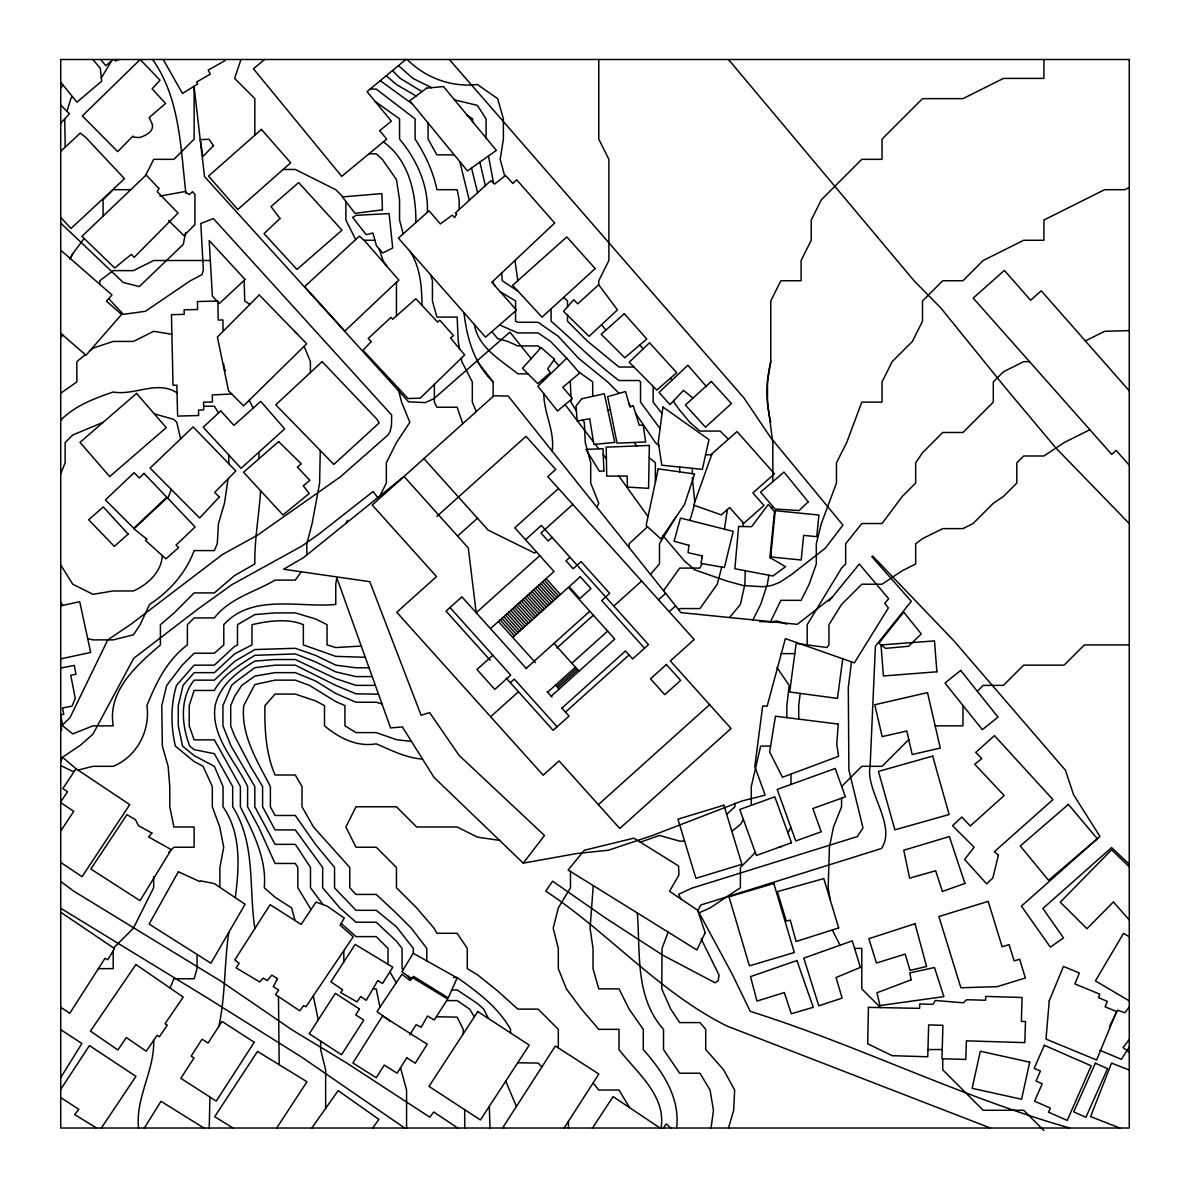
<?xml version="1.0" encoding="UTF-8"?>
<svg xmlns="http://www.w3.org/2000/svg" width="1190" height="1190" viewBox="0 0 1190 1190"><rect width="100%" height="100%" fill="white"/><g stroke="black" fill="none" stroke-linecap="round" stroke-linejoin="round"><path stroke-width="1.5" d="M745.267 570.709L744.895 584.216L740.403 604.446L729.544 617.521M228.049 478.841L224.479 503.296L218.469 523.526L217.279 543.756L214.364 550.583L194.134 550.583C185.952 572.881 169.292 591.653 149.553 604.446L140.152 624.691L133.429 634.806L113.199 639.878L92.969 639.878L87.688 638.554M228.792 463.698L228.837 455.041M209.901 1097.046L209.262 1128.016M320.244 450.489L319.634 483.051L312.107 523.526L306.827 543.756L306.827 554.942M552.145 451.114C555.076 431.33 543.77 413.079 543.845 393.741M770.644 556.95L775.226 510.674L818.928 515.032L816.757 536.675L803.637 535.381L801.182 559.999L770.644 556.95L770.763 558.021M772.236 509.022L772.518 506.122M800.171 693.413L798.728 705.611L798.728 719.117M162.301 555.596C161.557 571.899 147.575 584.692 133.429 590.969L113.199 590.969L92.969 594.331L72.739 584.216L60.735 565.012M851.49 661.863L848.291 687.478L848.886 770.019L862.988 827.913L857.336 836.57L691.732 888.216L678.597 894.3L680.992 899.015M260.58 490.697C259.123 515.211 254.407 539.397 254.824 563.986L234.594 575.514L214.364 592.918L194.134 592.918L173.904 613.162L160.412 624.691L160.412 644.921C136.508 665.567 107.398 690.602 113.199 725.841L92.969 725.841L72.739 733.903L62.624 725.841L60.839 714.833M218.856 1026.345C225.579 995.286 224.181 963.469 228.807 932.35M842.743 658.784L837.462 698.381L789.684 692.015L796.17 643.418L826.976 647.524L828.939 644.921L828.939 624.691L841.568 604.446L861.798 584.216L882.043 584.216L902.273 570.724L915.675 563.986L915.675 543.756L922.503 538.654L942.733 528.628L962.963 528.628L973.078 523.526L993.308 503.296L1003.438 496.453L1016.825 483.051L1016.825 462.821L1023.668 455.993L1043.898 455.993L1064.128 442.591L1089.861 429.724M711.07 1128.016L713.45 1110.27L710.058 1090.04L699.943 1073.216L679.713 1073.216L663.514 1049.565L663.514 1029.335C634.672 997.056 640.518 952.58 637.319 912.968M724.472 529.178L727.358 509.528M1043.898 59.5L1043.898 78.406L1003.438 78.406L962.963 98.636L922.503 98.636L882.043 139.111L882.043 159.341L861.798 159.341L821.338 199.801L811.223 220.031L811.223 240.276L801.108 260.506L801.108 280.736L780.878 280.736L770.763 300.966L770.763 361.656L767.476 381.901L767.476 402.131L772.816 442.591L772.816 481.653M768.889 575.216L767.386 584.216L760.648 604.446L752.928 619.871M336.844 577.804L335.759 584.216L335.759 604.446C299.151 607.926 251.953 593.289 223.794 624.691L223.794 644.921L214.364 653.236L194.134 653.236L182.219 665.151L166.749 685.38L161.766 705.611L162.346 746.085L168.132 766.315L169.783 786.545L169.783 806.775L173.904 827.005L194.134 827.005L194.134 847.235L173.904 847.235L168.846 852.308M235.278 897.677C239.264 867.272 241.451 833.416 223.036 806.775L223.036 786.545L214.364 766.315L194.134 755.605L182.561 746.085L178.277 725.841L178.277 705.611L183.037 685.38L194.134 672.648L214.364 672.648L234.594 653.905L251.953 644.921L251.953 624.691C267.899 621.031 287.623 618.027 303.361 624.691L303.361 644.921L335.759 656.359L365.3 657.297M185.67 232.526L183.26 244.381L139.275 286.582L123.269 282.506L60.735 223.08M721.765 567.08L717.258 584.216L699.943 608.566L679.713 608.566L678.791 609.845M514.972 260.506L517.843 280.647M689.947 520.461L694.306 505.319M728.503 1128.016L733.665 1110.27L734.647 1090.04L723.594 1069.795L705.715 1049.565L705.715 1029.335L699.943 1022.597L679.713 1022.597L670.744 1009.105L661.759 988.875L662.042 948.4L668.126 932.112M64.751 118.628L65.197 147.158M66.982 111.325L70.865 98.636L72.486 96.673M240.975 59.5L234.594 78.406L254.824 98.636L254.824 135.214M167.835 498.283L171.33 489.507M60.735 473.739L65.138 462.821L65.138 442.591L72.739 434.99L103.128 422.346M170.111 988.072L173.904 978.76L194.134 978.76L197.049 968.645L197.049 954.439M60.735 761.57L62.535 757.227L80.593 745.089L92.969 734.141L133.711 658.308L198.165 608.908L231.991 584.617L301.814 546.091L318.652 534.265L373.095 491.515L377.825 497.643M770.451 621.894L780.878 600.34L801.108 600.34L809.17 584.216L816.31 563.986L816.31 543.756L821.338 523.526L836.466 483.051L836.466 462.821L846.685 442.591L861.798 402.131L882.043 402.131L882.043 381.901L892.158 361.656L912.388 341.426L922.503 321.196L922.503 300.966L942.733 280.736L962.963 280.736L983.193 260.506L1023.668 240.276L1043.898 240.276L1043.898 220.031L1104.588 189.686L1124.833 189.686L1129.265 187.47M1109.496 1026.628L1117.559 1010.206L1124.862 1012.735L1129.265 1006.963M70.299 258.542L72.739 253.663L84.193 238.491M145.552 175.57L153.659 159.341L173.904 159.341L194.134 139.111L194.134 86.216M345.948 523.362L347.48 520.313M379.878 495.977L386.334 483.051L386.334 462.821L396.448 442.591L409.851 422.361L401.565 402.131L397.921 387.687M596.845 507.148L598.778 503.296L590.716 483.051L590.716 462.821L585.287 442.591L584.32 422.361L582.654 420.04M781.265 846.447L779.078 847.235M787.973 833.03L790.844 827.303M69.942 259.227L72.739 253.663M675.727 517.338L659.483 543.756L659.483 563.986L650.454 574.324M101.314 77.93L111.652 60.764M743.423 819.553L740.403 824.447L731.88 831.379M409.791 1034.884L416.098 1024.709L421.275 1027.163L427.478 1016.022L434.276 1020.009L447.708 999.02L412.781 977.808L410.014 980.456L401.952 974.253L377.007 1011.559L390.692 1021.392M60.735 1077.575L81.902 1043.481L60.735 1029.707M144.377 1128.016L160.977 1101.3L203.936 1128.016M1129.265 1047.007L1121.352 1059.323L1099.887 1050.309M564.12 1128.016L598.853 1074.034L555.358 1046.01L502.879 1127.495L503.682 1128.016M663.499 1128.016L666.162 1123.895L670.937 1128.016M276.69 1128.016L306.99 1081.74L257.516 1051.425L214.721 1116.666L232.957 1128.016M60.735 1089.341L89.443 1045.579L135.928 1076.355L101.373 1128.016M592.471 1128.016L613.118 1096.63L660.034 1128.016M62.535 757.227L75.981 768.725L62.862 788.598L67.518 791.722L60.735 801.926M60.735 830.962L73.765 811.327L60.735 802.655M311.78 1128.016L338.168 1090.62L378.866 1119.359L372.753 1128.016M301.1 571.988L295.299 580.11L275.054 580.11C254.72 592.189 229.804 597.93 214.364 617.937L194.134 617.937L187.38 624.691L187.38 644.921C166.793 660.316 156.188 682.822 146.92 705.611C150.476 730.586 136.865 756.632 113.199 766.315L92.969 766.315L78.019 770.094M663.529 590.731L679.713 568.091L699.943 568.091L701.996 563.569M1129.265 1039.45L1123.048 1047.557L1129.265 1052.317M336.77 577.611L390.573 727.923L402.369 726.912L433.993 777.353L523.243 863.122L544.499 835.469L459.028 755.323L429.635 712.587L421.096 715.25L369.807 581.687L283.637 569.236L303.614 557.545L404.035 476.476L468.31 548.01L476.193 612.746L539.784 555.611M60.735 88.06L63.04 85.1M829.043 601.054L859.314 564.06L888.632 598.689L884.78 603.375L888.394 607.912L854.375 662.875L785.37 638.614L767.134 706.235L762.671 705.938L754.817 766.509L765.125 795.158L742.144 800.93L652.358 835.544L608.492 850.195L576.853 853.513L523.243 863.122M60.735 251.536L61.389 250.778L111.979 294.927L106.475 301.204L121.618 314.398L86.007 355.26L60.735 333.26M60.735 123.18L69.451 113.823L60.735 105.032M112.098 190.787L103.084 199.801L103.084 216.119M60.735 337.305L62.906 335.134M113.63 947.984L133.429 928.17L153.659 887.71L153.659 876.673M647.524 526.768L629.123 543.756L629.123 547.608M755.353 852.531L740.403 867.48L740.403 887.71L710.058 907.94L698.56 913.042M841.672 786.441L861.798 766.315L882.043 766.315L908.773 739.57M962.963 705.611L962.963 725.841L935.176 725.841M977.332 691.256L983.193 685.38L1003.438 685.38L1023.668 665.151L1064.128 665.151L1084.358 644.921L1129.265 644.921M60.735 726.703L69.927 717.793L107.784 639.878L131.108 624.125L222.589 554.421L257.516 535.173L340.176 477.012L387.643 435.317L390.008 431.806L391.51 425.485L391.674 415.042L213.382 218.573L200.812 223.512L203.371 270.338L201.839 274.682L189.82 281.093L145.448 311.274L123.314 314.368L108.707 298.66M60.735 151.309L80.28 133.102L85.576 137.252L124.504 178.708L70.998 228.495L60.735 217.472M726.673 814.317L734.885 806.775L734.885 803.101M598.704 284.767L577.715 303.852L573.848 299.657L563.495 311.363L589.065 336.339L617.432 309.891L598.704 284.767L598.778 280.736L608.893 260.506L608.893 159.341L598.778 139.111L598.778 59.5M436.909 516.371L525.98 436.328L555.745 469.44L547.787 476.595L694.187 639.521L670.342 660.941L731.047 728.503L619.782 828.493L559.077 760.931L543.176 775.211L396.776 612.285L436.522 576.57L372.247 505.036L493.835 395.779L508.175 396.017L681.007 612.642L797.27 624.334L832.241 597.142M457.6 536.08L477.473 518.23M558.497 488.51L514.794 527.795L554.064 571.497L490.488 628.632M525.504 539.71L541.39 525.43L648.52 644.653L632.619 658.933L625.479 650.99L561.903 708.11M572.792 504.411L540.989 532.971L548.129 540.914L552.115 537.345M536.214 551.639L534.622 553.067L488.183 530.145L423.908 458.611M569.965 557.218L565.994 560.788L573.134 568.746L581.077 561.591L609.652 593.394L601.694 600.534L644.549 648.223M492.839 655.244L476.952 669.524L494.802 689.397L510.703 675.117L449.998 607.554M512.712 637.394L568.344 587.399L614.769 639.06L551.193 696.195M510.302 682.658L514.273 679.088L557.113 726.778M526.188 668.378L589.779 611.244M556.816 648.044L593.646 614.947M490.637 716.737L518.453 691.747M613.832 606.037L641.648 581.047M571.869 663.246L607.629 631.116M547.608 692.223L575.439 667.218M556.756 686.407L576.629 668.542M557.946 687.731L577.819 669.881M658.486 599.79L665.627 593.364M669.197 611.705L675.652 605.903M565.473 712.096L629.049 654.961M598.362 804.648L709.627 704.659M60.735 420.204C74.896 405.671 94.427 398.442 113.199 392.016C134.827 395.883 156.976 379.803 177.042 392.849M113.124 59.5L105.806 65.733L100.748 59.5M85.264 354.62L76.844 361.656L76.844 381.901L60.735 393.206M90.083 350.589L92.969 348.179L113.199 341.426L133.429 341.426L153.659 331.311L171.881 334.271M264.567 59.5L253.411 68.767L341.723 176.373L386.69 139.141L379.744 130.692L391.317 121.127L367.055 91.615L405.864 59.5M118.732 59.5L115.653 61.062L114.24 59.5M1085.354 340.935L1104.588 331.311L1129.265 330.597M640.339 842.178L659.483 835.439L679.713 841.152L684.622 841.152M74.494 770.971L72.739 771.418L60.735 765.557M60.735 605.829L79.73 601.723L90.678 652.432L60.735 658.873M60.735 714.848L63.769 714.268L62.535 707.946L72.025 706.131L75.267 698.426L70.76 675.265L75.981 674.239L74.271 665.433L60.735 668.036M60.735 730.229L61.716 730.035L60.735 724.993M159.832 196.127L185 191.545L189.269 194.595L192.512 191.664L194.922 194.387L194.922 224.627L183.929 235.679L168.593 220.492M370.075 89.101L376.219 89.101L415.102 118.881L415.102 139.111C425.202 154.536 433.22 171.553 436.923 189.686L457.153 189.686L459.162 199.801L459.162 209.514M375.207 101.522L399.557 118.881L399.557 139.111C416.589 159.386 428.519 185.447 427.389 212.311M368.974 153.808L376.219 153.808L382.302 159.341L396.448 179.571L399.557 199.801L399.557 220.031L403.202 233.85M454.223 154.849L436.923 154.849L428.073 139.111L428.073 123.001M283.161 169.456L295.299 169.456L335.759 189.686L342.943 196.871M113.303 189.686L130.766 189.686M363.947 240.276L374.924 240.276M210.333 260.506L153.659 260.506L133.429 270.621L113.199 270.621L99.796 280.736L99.796 284.291M518.2 291.386L502.299 280.736L501.615 273.06M294.584 331.311L296.905 333.691M1029.543 361.656L1023.668 361.656L1003.438 371.786L993.308 381.901L993.308 402.131L962.963 432.476L942.733 432.476L922.503 452.706L915.675 462.821L915.675 483.051L902.273 496.453L882.043 523.526L861.798 523.526L845.673 543.756L845.673 563.986L841.568 568.091L807.192 624.691L807.192 644.891M633.987 367.041L619.008 367.041L587.726 341.426L567.496 321.196L567.496 315.276M527.988 373.839L517.843 373.839C501.064 360.198 478.202 347.852 474.379 324.498M203.639 406.236L214.364 406.236L218.573 412.945M607.748 409.732L610.306 409.732M705.596 454.759L711.65 454.759M361.269 646.051L335.759 647.568L327.057 644.921L327.057 624.691L315.529 618.919L295.299 612.895L275.054 612.895L254.824 614.576L237.479 624.691L237.479 644.921L234.594 646.408L214.364 665.151L194.134 665.151L176.507 685.38C170.468 705.268 170.825 725.9 175.332 746.085L194.134 761.555L203.133 766.315L212.311 786.545L212.311 806.775L219.733 827.005L223.72 847.235L219.882 867.48L219.882 887.323M780.878 653.622L794.801 653.622M369.049 667.798L355.988 667.798L335.759 665.151L315.529 655.363L295.299 648.297L254.824 649.547L234.594 661.402L214.364 680.144L194.134 680.144C179.541 698.307 181.564 725.379 189.79 746.085L194.134 749.655L214.364 753.687L232.675 786.545L232.675 806.775C255.954 843.323 248.606 887.502 254.824 928.17L255.091 928.17M372.202 676.589L355.988 676.589L335.759 671.889L315.529 661.893L295.299 653.92L254.824 655.333C239.934 664.674 222.872 674.685 214.364 690.453L194.134 690.453L189.21 705.611L189.21 725.841L194.134 739.868L214.364 739.868L240.38 786.545L240.38 806.775C252.756 831.929 267.036 858.764 264.254 887.71L275.054 897.245L291.624 907.94L295.075 920.554M375.356 685.38L355.988 685.38L335.759 678.642L295.299 659.528L275.054 659.528L254.824 661.105C237.524 671.829 220.076 684.652 215.152 705.611C210.571 736.625 235.204 760.425 247.609 786.545L247.609 806.775L258.572 827.005L275.054 863.449L295.299 863.449L297.812 867.48L297.812 887.71L311.036 909.562M770.614 746.085L760.648 746.085L751.277 786.545L751.277 805.318M499.622 840.408L477.383 837.12L457.153 827.005L416.693 827.005L396.448 806.775L355.988 806.775L345.874 827.005L355.988 847.235L376.219 847.235L396.448 867.48L396.448 887.71L416.693 907.94L433.993 928.17L436.923 933.287L457.153 933.287L467.268 948.4L467.268 968.645L477.383 974.729L497.613 990.928L517.843 1009.105L538.088 1009.105L558.318 1029.335L558.318 1047.914M854.584 948.4L861.798 948.4L861.798 988.875L880.526 1007.603M98.398 968.645L113.199 968.645L113.199 950.81M453.479 977.496L457.153 977.496C477.502 992.043 498.075 1007.052 510.51 1029.335L510.51 1032.89M372.916 988.875L376.219 988.875L379.937 1007.171M451.769 989.946L457.153 989.946L477.383 1003.482L483.705 1009.105L488.391 1018.462M446.711 1000.582L457.153 1000.582L469.604 1009.105L474.349 1016.81M927.962 1049.565L942.212 1049.565M759.503 621.552L771.358 621.924L776.758 620.972L786.902 624.125M411.472 741.415L396.448 739.674L376.219 732.609L355.988 732.609L344.936 725.841L344.936 705.611L335.759 701.564L309.445 685.38L295.299 680.144L275.054 680.144L254.824 684.533L243.772 705.611C240.559 735.078 257.546 761.377 270.383 786.545L270.383 806.775L275.054 815.462L295.299 815.462L315.529 844.365L334.554 867.48L334.554 887.71L335.759 889.168L355.988 910.305L376.219 910.305L396.448 926.802L413.302 948.4L413.302 953.324M378.509 694.216L355.988 693.815L335.759 685.38L295.299 665.151L275.054 665.151L254.824 667.679L234.594 682.599L231.604 685.38L222.932 705.611L222.932 725.841L231.098 746.085L254.824 786.545L254.824 806.775L275.054 844.365L295.299 844.365L297.307 847.235L310.486 867.48L310.486 887.71L323.026 904.608M422.584 759.146C405.686 757.822 391.332 750.25 376.219 743.839C356.866 747.201 338.986 737.904 324.498 725.841L324.498 705.611L315.529 700.865L295.299 694.082L275.054 694.082L264.939 705.611C264.522 728.979 265.742 753.27 275.054 775.017L295.299 775.017L302.022 786.545L302.022 806.775L313.505 827.005L349.771 867.48L349.771 887.71L355.988 894.434L376.219 894.434L396.448 913.31L411.309 928.17L426.808 948.4L426.808 961.282M154.269 413.822L173.904 419.43L176.819 422.361L180.642 438.872M381.99 703.93L376.219 702.249L355.988 702.249L335.759 693.472L315.529 680.963L295.299 672.648L275.054 672.648L254.824 676.098L241.749 685.38L234.594 696.433L230.711 705.611L230.711 725.841L234.594 735.97L250.48 766.315L262.603 786.545L262.603 806.775L275.054 829.891L295.299 829.891L322.668 867.48L322.668 887.71L339.819 907.94L355.988 922.22L376.219 922.22L396.448 941.171L402.071 948.4L402.071 968.645L403.053 969.895M1069.557 1128.016L1063.384 1126.201C956.418 1094.919 856.384 1044.79 750.25 1011.351L732.311 974.327L697.89 910.514L700.851 905.025L881.448 848.515C897.067 825.414 865.145 790.651 870.128 766.315L875.394 646.185L911.272 601.292L871.809 556.637L872.716 556.042L953.8 640.726L1065.437 770.227L1073.618 794.846L1099.962 836.451L1021.407 906.125L1050.339 947.106L1063.533 937.928L1042.916 908.491L1111.594 847.607L1129.265 864.238M1129.265 1070.003L1111.549 1063.086L1090.605 1116.592L1119.775 1128.016M990.348 1128.016L726.926 1026.018C658.933 992.163 608.73 932.677 545.749 891.146L552.621 881.195L606.007 918.368L662.592 955.079L715.071 982.791L718.195 980.739L719.072 975.116L701.103 938.791M454.402 99.811L477.383 105.389L486.07 118.881L486.07 138.204M499.562 324.93L517.843 332.917L538.088 332.917L550.539 341.426L566.693 358.235M431.658 87.688L412.885 78.406L398.486 65.599M422.004 91.585L400.256 78.406L392.462 70.597M416.143 95.974L396.448 84.564L386.229 75.744M1129.265 1000.879L1095.425 980.887L1123.524 933.347L1129.265 936.753M500.142 291.684L515.567 300.966L515.567 309.043M96.643 1128.016L74.672 1114.614L78.867 1109.392L60.735 1097.552M457.734 1128.016L433.755 1112.01L429.843 1117.217L346.781 1063.042L292.324 1030.049L220.016 980.575L73.765 891.191L60.735 881.478M60.735 908.268L208.473 998.633L301.65 1057.122L404.674 1128.016M467.135 115.281L472.638 118.881L472.638 121.975M75.981 768.725L129.755 804.648L82.065 876.688L60.735 862.452M60.735 1007.261L69.734 1013.33L105.017 958.322L107.784 959.661L114.538 948.609L60.735 912.239M244.173 280.379L244.709 300.966L249.826 304.417M578.563 371.786L592.694 381.901L592.694 396.329M380.264 80.682L412.573 104.155M436.373 1016.736L457.153 1017.167L463.237 1029.335L463.237 1033.857M692.982 398.1L683.506 390.35L669.985 404.615L659.037 392.403L687.894 365.226L706.577 386.795M649.145 457.615L655.363 462.821L655.363 482.188M407.203 59.5C425.589 77.915 451.412 87.495 477.383 84.49L497.613 98.636L503.385 118.881L503.385 139.111L500.187 159.341L504.724 176.06M341.173 923.395L355.988 936.604L376.219 936.604L388.014 948.4L388.014 964.302M540.587 348.149L538.088 345.918L517.843 345.918L507.728 341.426L497.613 338.555L491.901 331.608M553.886 360.005L558.884 365.821M383.344 141.922C408.884 159.802 416.158 193.39 415.89 222.56M658.844 445.685L655.452 442.591L635.624 413.406M563.629 297.411L567.496 300.966L567.496 306.827M1129.265 866.811L1111.594 849.809L1060.26 902.169L1086.976 928.721L1113.409 901.931L1129.265 919.959M670.327 378.286L672.127 380.071M728.369 439.244L720.173 431.063L699.943 431.063L689.828 422.361L679.713 410.193L673.942 402.131L673.942 400.435M619.112 393.369L607.629 381.901L578.548 358.279L558.318 336.368L538.088 322.282L517.843 322.282L515.567 321.196L515.567 310.977M1043.898 1130.5L1023.668 1110.27L983.193 1110.27L942.733 1069.795L942.733 1058.758M541.911 1066.88L538.088 1063.057L517.71 1062.789M1129.265 523.615L1055.932 448.02L1005.877 388.342L940.874 308.002L914.203 280.929L728.488 59.5M546.121 578.638L560.401 594.539M544.351 580.229L558.631 596.13M542.581 581.821L556.875 597.722M540.825 583.412L555.105 599.299M539.055 584.989L553.335 600.89M537.285 586.581L551.565 602.482M535.515 588.172L549.81 604.059M533.76 589.749L548.04 605.651M531.99 591.341L546.269 607.242M530.219 592.932L544.499 608.819M528.464 594.509L542.744 610.411M526.694 596.101L540.974 612.002M524.924 597.692L539.204 613.579M523.154 599.269L537.449 615.171M521.399 600.861L535.678 616.762M519.628 602.452L533.908 618.339M554.005 643.374L579.009 671.205M517.858 604.044L532.138 619.931M516.088 605.621L530.383 621.522M514.333 607.212L528.613 623.114M512.563 608.804L526.843 624.691M510.793 610.381L525.073 626.282M509.022 611.972L523.317 627.874M507.267 613.564L521.547 629.451M505.497 615.141L519.777 631.042M503.727 616.732L518.007 632.634M501.957 618.324L516.252 634.211M500.202 619.901L514.482 635.802M498.431 621.492L535.336 662.562M555.566 685.083L559.136 689.055M526.53 668.75L461.913 596.845L446.027 611.125L490.221 660.316M547.058 691.598L551.967 697.057M561.784 707.99L569.043 716.068L553.142 730.348L506.181 678.077M1129.265 465.245L1116.131 450.415L1111.713 454.372L973.197 298.08L1004.375 270.413L1030.614 300.252L1041.25 290.806L1129.265 390.841M639.803 344.996L643.195 348.863M449.359 59.5L744.077 398.129L770.882 437.89L842.951 525.102L825.369 548.144L791.35 574.666L780.045 582.163L771.938 585.406L763.325 586.744L743.452 585.569L726.569 580.973L694.648 569.802L684.25 560.713L663.068 535.827M662.057 413.57L653.161 402.131L653.161 386.408M660.063 428.579L640.532 402.131L640.532 381.901L639.238 380.532L619.008 380.532C594.836 362.414 573.714 340.816 551.089 321.196L551.089 308.864M92.939 59.5L100.317 68.38L101.656 81.173L76.963 102.162L60.735 82.288M60.735 602.199L62.624 605.413M531.171 358.621L509.9 332.099L433.874 398.724L425.217 402.607L408.512 401.804L204.487 176.537L194.134 86.944M601.56 324.692L605.874 330.106M249.231 400.271L253.158 408.14M593.126 1082.945L598.778 1090.04L619.008 1090.04L629.436 1107.369M777.025 667.605L789.193 685.38L786.828 705.611L786.828 717.63M493.136 396.419L493.136 381.901C473.932 363.515 466.971 338.094 463.936 312.613M407.739 975.919L410.728 979.757M477.324 361.507L493.136 381.901M593.468 441.906L577.492 420.992M595.312 444.316L598.644 448.66M603.077 454.461L606.424 458.819M570.278 380.993L570.947 396.791M544.797 377.528L545.66 378.673M565.146 404.57L577.12 420.501M634.211 442.591L636.71 445.938M618.874 476.074L648.029 516.594M542.298 379.729L543.235 381.038M629.123 403.96L630.953 406.623M387.003 266.456L383.061 260.506L379.119 248.829M576.391 410.833L570.947 402.131L570.947 399.662M492.511 281.658L495.189 286.106M389.889 971.843L396.255 982.761M224.27 59.5L224.955 60.66L208.205 70.106L210.213 74.137L196.618 82.08L197.733 83.984L182.472 93.46L163.223 59.5M152.647 59.5C180.166 98.547 180.508 147.902 185.908 193.434M225.52 370.834L223.854 367.636L223.78 363.962M505.72 1081.175L516.415 1106.462M400.524 1067.742L406.578 1090.04L406.578 1128.016M832.345 929.955L839.991 945.232M355.661 239.592L345.874 220.031L345.874 201.452M410.208 251.551C420.382 267.78 421.855 286.686 421.944 305.295M476.253 411.576L472.311 402.131L472.311 381.901L461.824 361.656L461.229 358.25M304.119 346.275L310.412 361.656L310.412 372.529M493.553 183.096L488.465 155.964M430.602 274.741L432.431 280.736L432.431 300.966L436.923 317.09L457.153 317.09L458.239 341.426L459.533 348.744M485.341 185.67L479.882 162.078M459.816 161.662L469.291 200.292M471.523 168.013L477.621 192.706M318.251 1019.875L313.282 995.837M489.313 1106.328L490.012 1128.016M276.675 978.21L276.928 979.727M830.07 899.372L828.166 887.71L829.4 847.235L833.506 827.005L841.568 806.775L841.568 798.193M694.752 502.15L692.342 477.532M464.68 1109.675L464.755 1128.016M743.348 526.53L742.977 522.559M462.761 423.714L457.153 407.233L436.923 407.233L434.35 402.131L434.35 384.4M231.738 393.979L212.266 394.931L212.46 401.967L203.535 402.205L203.728 409.866L198.477 410.074L198.641 415.518L177.608 416.084L176.864 385.173L173.026 385.292L171.449 314.681L184.212 314.368L184.138 309.772L197.614 309.534L197.406 301.516L217.844 301.085L218.201 320.05L222.902 319.932L223.11 330.939M790.993 774.065L790.993 784.448M770.763 550.613L770.763 555.76M701.996 555.849L701.996 557.842M692.342 468.325L692.342 473.843M679.713 467.03L679.713 471.88M676.619 1128.016C680.338 1097.76 662.488 1071.104 643.269 1049.565L643.269 1029.335L629.123 1009.105L619.008 988.875L598.778 988.875L593.022 968.645L593.022 948.4L590.076 928.17L593.26 885.613M661.06 1128.016C666.37 1095.455 636.591 1072.592 619.008 1049.565L619.008 1029.335L598.778 1029.335L581.464 1009.105L566.38 988.875L558.318 968.645L558.318 948.4L553.201 928.17L558.318 907.94L570.486 887.71L570.486 871.482M568.433 1121.307L568.433 1128.016M396.448 282.223L396.448 315.93M380.25 130.26L380.25 131.317M343.821 950.661L343.821 961.922M325.644 1108.381L325.644 1069.795L320.631 1049.565L320.631 1041.161M279.174 1064.693L278.475 996.625M258.944 452.155L258.944 458.805M153.659 1040.358C154.715 1070.494 135.318 1097.686 138.546 1128.016M770.763 422.361A126.675 126.675 0 0 1 770.763 361.656M649.368 445.432L648.565 488.346L627.398 487.082L627.16 476.03L606.721 476.149L606.216 447.143L649.368 445.432M868.447 1007.365L867.689 1043.794L892.188 1055.694L927.754 1056.765L928.661 1024.917L942.926 1025.304L941.945 1058.743L965.804 1059.442L966.399 1040.833L1024.813 1042.619L1025.483 1021.511L1021.377 1021.392L1022.076 997.488L985.722 996.417L985.573 1000.255L966.607 999.734L963.32 1002.783L935.34 1000.493L933.019 1004.315L919.736 1004.003L919.617 1008.346L868.447 1007.365M152.439 124.519C153.584 132.209 145.418 135.615 139.483 137.564L133.83 137.133L132.953 136.032L117.706 151.636L82.333 115.906L140.212 59.5L160.025 80.191L152.127 88.848L165.603 103.471L149.167 117.572L152.439 124.519M838.206 724.07L836.793 744.107L838.534 756.319L782.455 777.263L769.647 751.961L775.464 716.202L838.206 724.07M1049.268 1000.805L1045.995 1039.093L1096.615 1060.007L1116.562 1011.559L1105.064 1006.814L1107.325 1001.355L1098.474 997.636L1099.858 994.2L1074.882 983.937L1079.345 973.018L1063.458 966.429L1049.268 1000.805M738.633 526.441L734.87 568.731L772.965 576.005L785.504 566.708L769.885 557.5L774.511 511.7L768.353 504.441L751.589 526.679L738.633 526.441M688.995 545.332L688.043 552.681L702.353 555.923L700.97 563.391L724.398 567.541L733.219 531.38L680.502 518.067L674.061 541.272L688.995 545.332M662.919 407.025L658.293 442.04L661.804 465.201L702.353 469.351L708.957 439.631L662.919 407.025M658.219 468.875L646.125 525.504L660.941 538.936L684.488 504.56L694.603 473.962L658.219 468.875M1029.707 1062.179L1021.57 1099.248L972.141 1088.329L980.307 1051.231L1029.707 1062.179M998.38 855.223L992.847 877.982L986.674 883.873L964.584 859.448L974.149 847.235L952.536 825.711L961.818 817.054L970.281 825.979L1004.137 795.56L974.744 764.263L981.78 758.64L975.726 752.407L994.468 735.613L1052.942 799.62L994.423 851.668L998.38 855.223M712.037 453.702L693.696 505.11L721.289 514.913L729.619 507.52L743.72 523.407L763.965 505.497L752.854 492.972L774.467 473.813L737.056 431.568L712.037 453.702M151.889 833.059L148.601 836.927L171.286 849.66L140.033 900.666L90.827 869.012L126.958 814.644L135.526 819.732L138.457 825.667L151.889 833.059M1044.329 1045.296L1034.169 1068.382L1040.417 1071.03L1036.029 1081.026L1042.202 1083.793L1034.571 1101.181L1050.383 1108.098L1048.524 1112.204L1067.252 1120.43L1091.2 1065.809L1044.329 1045.296M1095.35 1063.206L1073.692 1111.847L1085.905 1117.306L1107.563 1068.62L1095.35 1063.206M457.153 977.927L448.228 997.875L413.644 976.425L410.996 978.24L401.908 971.754L413.213 953.264L457.153 977.927M705.194 932.752L696.864 949.947L568.121 870.009L584.275 850.285L633.868 838.147L678.597 865.978L678.925 875.067L669.509 891.265L697.608 910.231L705.194 932.752M158.88 188.422L157.258 191.709L178.054 213.04L134.143 257.382L131.376 254.333L114.701 268.003L81.946 236.319L146.162 174.989L158.88 188.422M277.478 978.716L273.284 986.659L278.653 989.976L275.5 994.647L299.761 1010.801L303.703 1005.55L305.919 1006.74L353.222 936.753L340.147 925.166L344.297 918.011L326.908 906.007L316.005 902.094L301.144 924.422L270.115 904.668L234.787 959.943L239.145 963.26L236.096 967.842L259.732 981.958L263.124 978.12L267.274 980.605L271.826 975.086L277.478 978.716M178.366 871.779L149.122 924.065L210.928 963.231L245.066 904.266L214.289 883.56L200.411 880.838L199.935 881.656L178.366 871.779M456.633 214.066L454.625 217.621L452.334 215.093L440.36 223.913L429.055 210.823L398.397 238.134L485.52 337.157L516.549 310.129L491.812 282.313L554.674 223.006L516.698 179.809L512.875 183.439L505.482 175.465L494.653 184.034L490.786 180.716L455.368 212.965L456.633 214.066M377.691 980.694L366.222 1000.329L360.689 996.536L357.015 1001.876L340.697 992.579L342.631 989.812L330.894 981.795L355.2 944.414L392.819 967.217L382.54 983.461L377.691 980.694M406.772 1057.791L397.088 1073.202L384.251 1065.095L376.263 1077.709L352.909 1062.967L382.54 1015.977L427.24 1044.24L415.265 1063.206L406.772 1057.791M352.716 217.428L366.148 234.653L372.946 233.002L376.427 245.795L382.823 252.994L392.7 247.937L389.1 213.59L356.226 215.331L352.716 217.428M359.469 1009.031L355.721 1014.877L363.768 1020.083L341.53 1054.712L309.281 1033.798L335.327 993.338L359.469 1009.031M254.229 1042.262L216.253 1101.137L180.85 1078.304L194.015 1057.94L191.129 1056.125L202.077 1039.182L208.086 1043.05L222.024 1021.436L254.229 1042.262M477.785 1011.559L428.98 1086.396L480.433 1119.954L529.238 1045.103L477.785 1011.559M135.928 964.525L90.44 1031.12L117.87 1049.967L126.363 1037.561L146.236 1051.231L157.139 1035.27L159.356 1036.802L167.255 1025.23L165.053 1023.727L183.23 997.086L135.928 964.525M554.436 359.216L547.727 368.781L550.256 372.723L537.806 383.671L522.47 368.305L541.093 347.599L554.436 359.216M581.746 398.769L576.019 406.043L577.165 421.052L589.69 418.731L593.884 444.45L614.784 442.397L604.312 393.756L581.746 398.769M903.656 612.121L878.875 643.225L885.598 648.357L908.595 646.259L921.283 633.898L903.656 612.121M146.712 539.055L145.492 540.438L165.916 558.854L178.679 547.549L175.986 545.139L195.115 527.006L167.225 497.643L133.979 528.895L146.712 539.055M219.347 496.974L199.667 517.992L150.074 468.116L193.137 426.898L235.813 470.972L214.676 492.422L219.347 496.974M371.206 341.634L362.98 350.247L407.991 398.486L420.159 398.219L464.665 354.903L450.474 337.871L453.479 335.625L439.809 320.244L437.548 322.029L415.816 298.72L392.7 319.262L391.049 317.328L368.201 338.51L371.206 341.634M213.501 145.671L202.791 156.574L200.292 139.617L208.994 139.304L213.501 145.671M143.99 473.382L139.438 477.964L134.143 472.698L105.419 499.934L133.786 528.226L166.779 497.197L143.99 473.382M259.256 294.927L217.413 337.082L228.51 390.751L243.563 405.835L306.678 343.761L259.256 294.927M566.738 358.19L537.88 386.244L557.56 410.981L572.39 398.457L562.781 387.345L579.649 373.05L566.738 358.19M808.174 501.823L799.174 510.555L775.032 509.022L760.529 492.184L784.002 472.073L808.174 501.823M649.517 342.809L629.212 362.221L656.835 390.112L676.708 372.693L649.517 342.809M280.037 218.529L264.031 233.627L296.95 269.431L342.006 230.191L298.69 182.62L270.993 206.599L280.037 218.529M396.776 281.926L344.847 331.043L304.625 286.626L359.425 236.126L365.196 241.421L398.947 280.186L396.776 281.926M245.11 279.501L219.302 303.569L212.385 296.146L209.187 240.544L245.11 279.501M220.76 410.907L203.222 427.255L241.079 468.325L284.663 428.876L260.714 401.372L233.924 425.365L220.76 410.907M322.118 361.626L275.768 404.808L333.825 464.442L379.149 422.956L376.813 419.073L322.118 361.626M595.178 268.568L542 317.165L512.593 285.317L566.812 236.944L595.178 268.568M711.322 381.454L685.366 405.046L705.477 427.18L731.434 403.589L711.322 381.454M580.274 576.689L569.147 586.685L579.857 598.615L590.984 588.604L580.274 576.689M666.37 664.526L650.484 678.806L664.764 694.692L680.65 680.412L666.37 664.526M128.133 534.072L114.344 546.403L88.655 519.762L103.277 506.925L128.133 534.072M624.274 313.729L601.188 334.271L624.824 357.788L646.795 339.016L624.274 313.729M261.428 129.383L208.547 176.09L237.792 209.529L290.672 162.822L261.428 129.383M278.624 441.609L243.563 472.237L282.967 514.987L309.207 493.493L303.272 485.862L309.831 480.329L297.381 467.06L301.338 463.892L278.624 441.609M136.597 393.399L80.013 442.353L109.688 476.61L166.228 427.656L136.597 393.399M1068.397 804.41L1020.261 845.971L1048.554 880.317L1097.284 838.742L1068.397 804.41M960.672 670.446L944.979 683.045L982.33 729.678L998.023 717.109L960.672 670.446M426.57 88.164L409.777 100.734L467.432 170.914L496.349 150.371L443.483 86.558L426.57 88.164M860.385 967.411L836.079 977.496L842.089 998.113L818.765 1005.818L803.8 958.129L852.278 940.859L860.385 967.411M911.153 979.816L876.941 992.787L879.945 1005.58L943.878 996.61L934.477 967.53L909.74 972.899L911.153 979.816M791.499 842.743L756.409 855.461L739.778 809.468L774.824 796.824L791.499 842.743M835.202 768.487L777.204 789.431L795.768 840.958L821.219 831.795L812.844 808.516L845.406 796.824L835.202 768.487M964.941 883.441L942.376 891.459L935.667 870.753L909.621 878.146L903.775 850.24L949.367 836.54L964.941 883.441M633.273 405.805L630.001 406.95L625.494 391.54L607.673 396.672L617.045 443.141L645.605 441.996L643.24 424.964L639.283 425.321L633.273 405.805M796.913 960.538L750.518 976.618L756.959 1001.087L784.314 992.549L791.305 1013.761L813.276 1007.32L796.913 960.538M915.036 923.708L868.879 938.687L876.42 963.022L905.188 954.097L910.053 970.371L926.564 966.503L915.036 923.708M838.682 927.932L796.08 941.483L790.279 920.108L786.322 921.105L777.353 891.652L823.792 878.577L838.682 927.932M988.176 901.38L938.895 916.508L960.866 987.76L997.19 986.659L1025.364 977.972L1019.637 959.229L1014.103 960.895L1009.12 944.607L1002.129 946.749L988.176 901.38M723.892 805.199L677.928 819.181L695.912 878.309L741.905 864.312L723.892 805.199M773.842 883.516L728.994 896.799L749.417 965.834L794.31 952.521L773.842 883.516M932.692 756.111L878.443 771.403L894.88 829.817L949.129 814.525L932.692 756.111M927.516 692.61L874.799 704.748L882.147 736.64L906.81 730.987L912.195 754.534L940.279 748.049L927.516 692.61M382.421 209.842L355.007 213.352L342.393 196.915L381.871 193.598L382.421 209.842M936.887 671.785L883.426 675.98L881.002 644.95L934.477 640.889L936.887 671.785M603.88 470.972L599.329 471.195L585.971 449.389L603.047 448.719L603.88 470.972M1129.265 59.5L60.735 59.5L60.735 1128.016L1129.265 1128.016L1129.265 59.5"/></g></svg>
